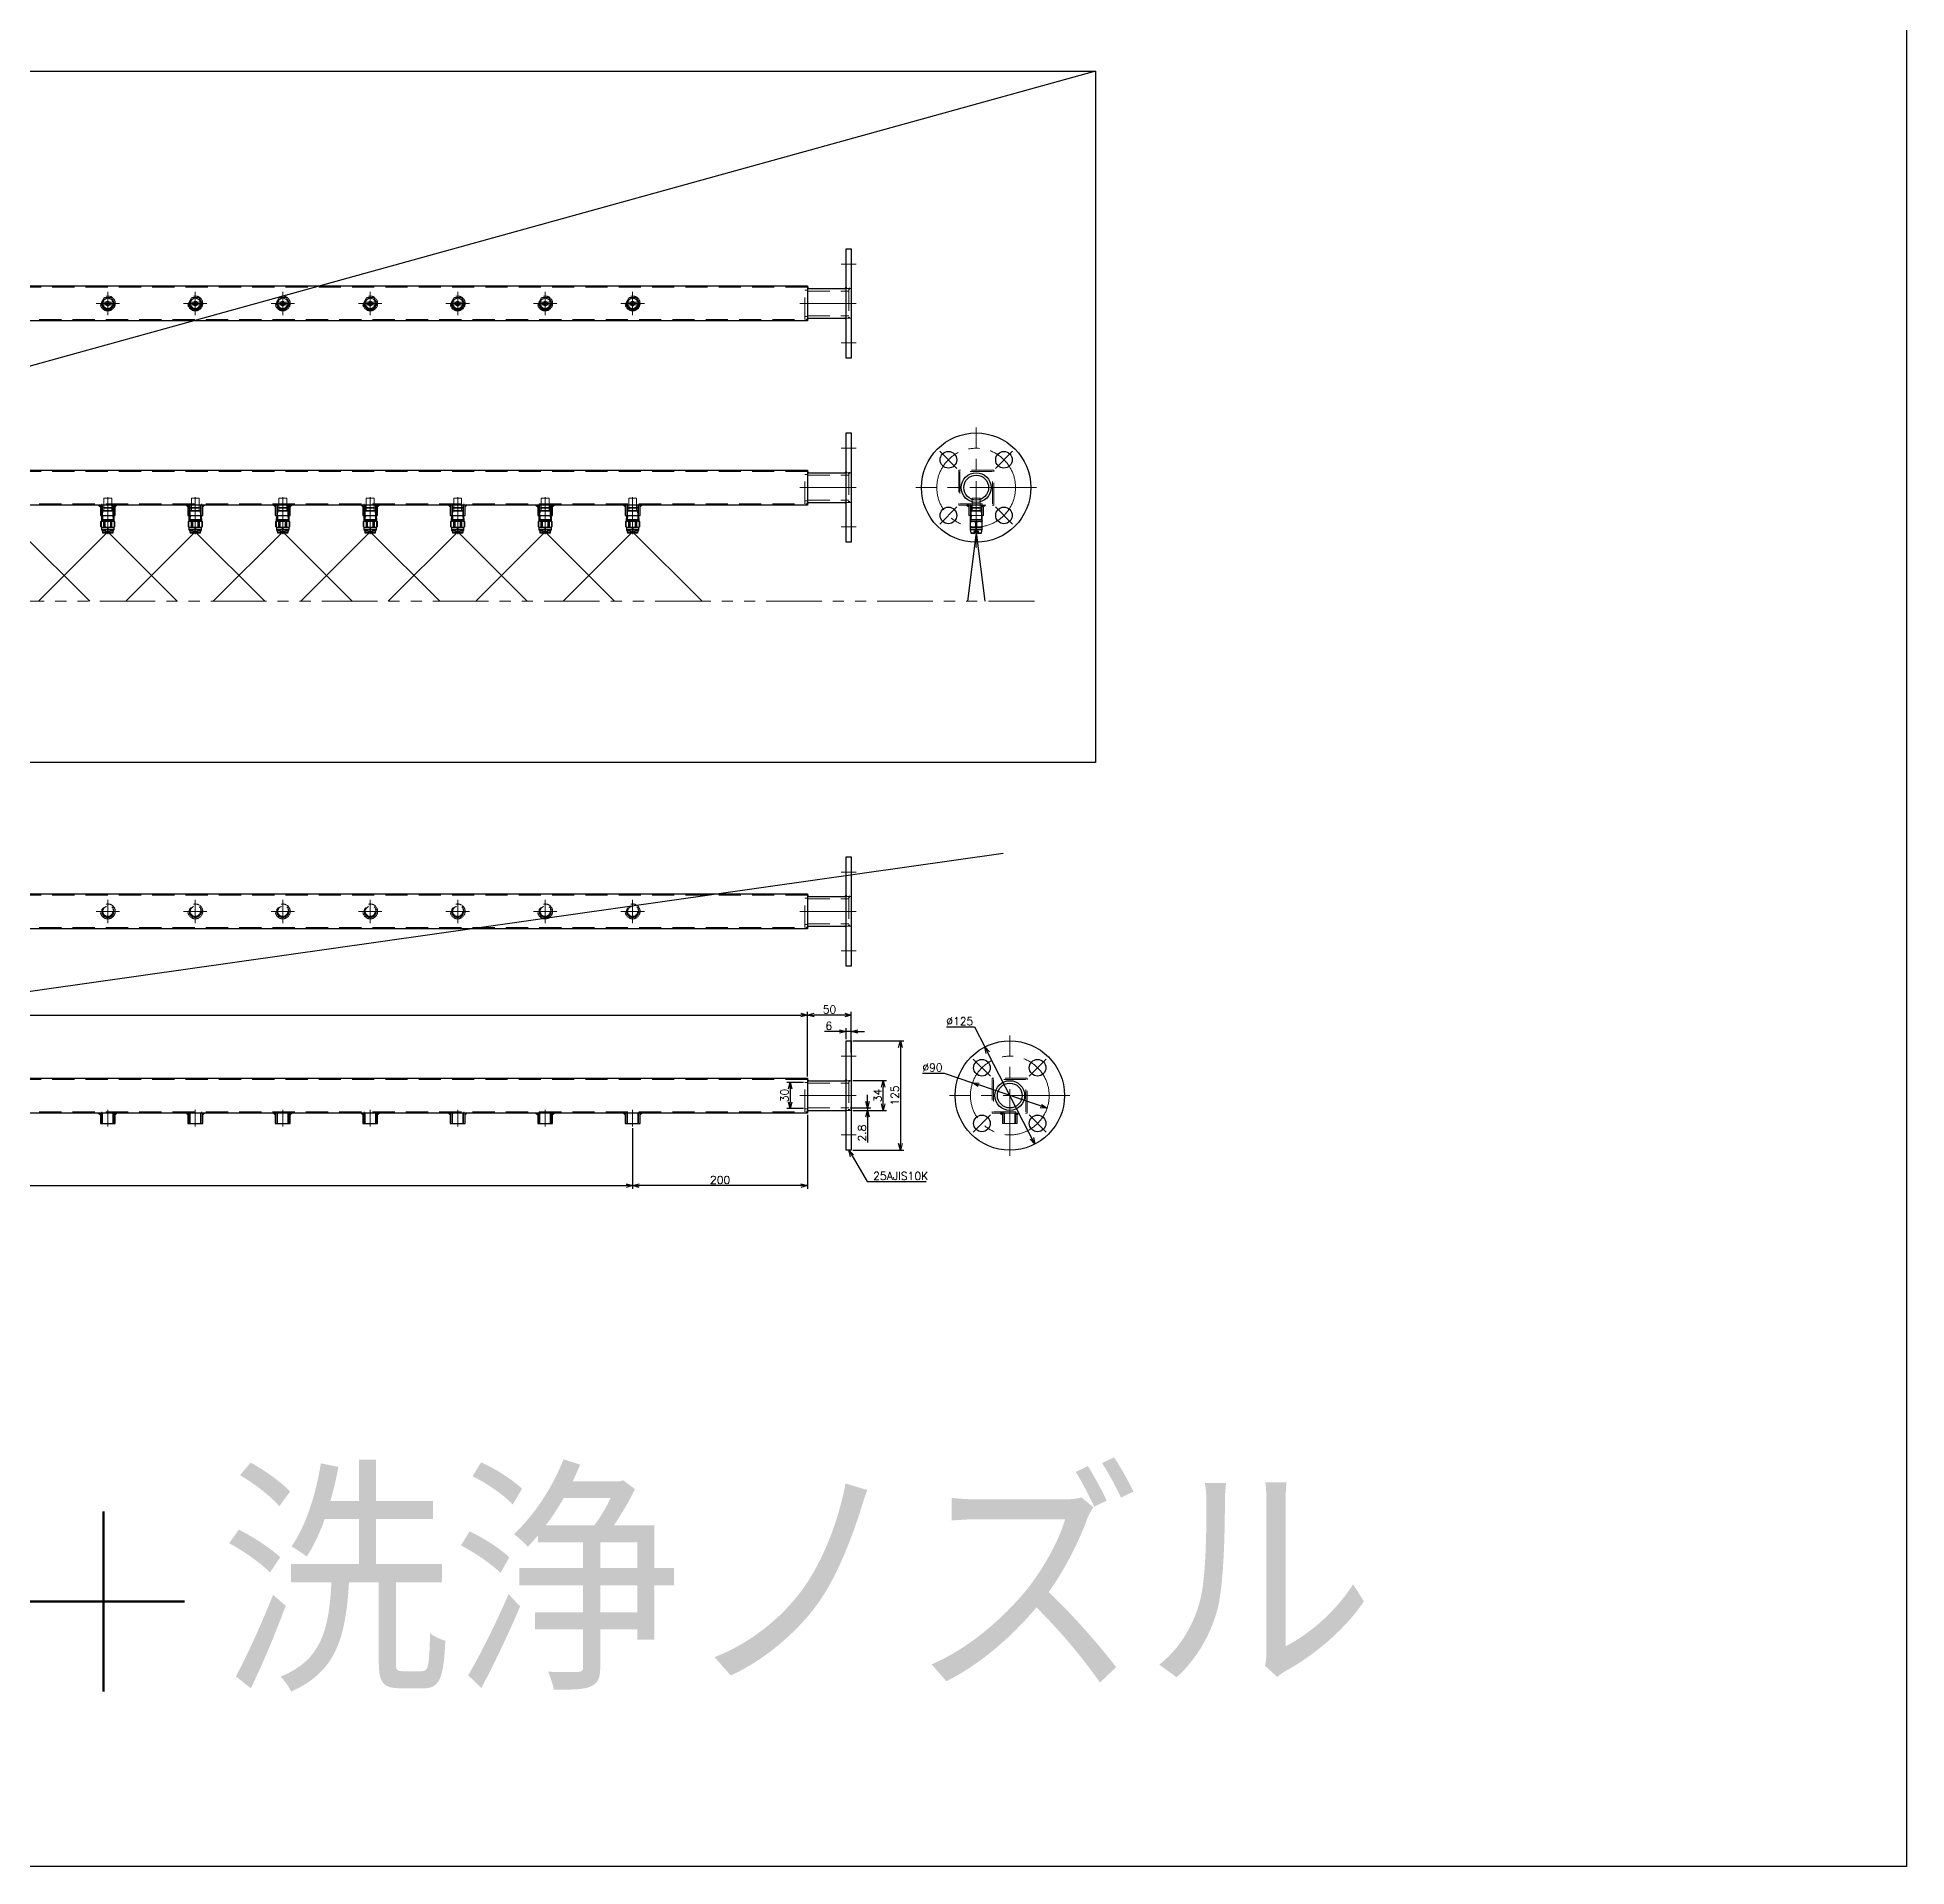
# Model space of a CAD drawing. Header units: millimetres. Extents: x -8731 to 85711, y -14522 to 31379.
# Drawn here: x 30155 to 32292, y -8237 to -6146 of the extents above; entities that cross this region are included whole.
import ezdxf
from ezdxf import colors
from ezdxf.entities.mleader import LeaderData, LeaderLine
from ezdxf.math import Vec2, Vec3

# ---------------------------------------------------------------- set-up
doc = ezdxf.new("R2010")
doc.units = ezdxf.units.MM
doc.header["$LTSCALE"] = 4
doc.header["$PDMODE"] = 99
doc.header["$PDSIZE"] = 1
for name, pattern in [('CENTER2', [28.575, 19.05, -3.175, 3.175, -3.175]), ('HIDDEN', [9.525, 6.35, -3.175]), ('PHANTOM2', [31.75, 15.875, -3.175, 3.175, -3.175, 3.175, -3.175])]:
    doc.linetypes.add(name, pattern=pattern)
for name, color, linetype, lineweight in [('04_HIDDEN', 2, 'HIDDEN', 13), ('05_CENTER', 4, 'CENTER2', 13), ('06_PHANTOM', 2, 'PHANTOM2', 13), ('08_DIM', 3, 'Continuous', 13)]:
    doc.layers.add(name, color=color, linetype=linetype, lineweight=lineweight)
doc.layers.add('10_DRAFT', color=8, linetype='Continuous', lineweight=0, plot=False)
doc.styles.add('KSS_TXT', font='txt.shx', dxfattribs={"bigfont": 'extfont2.shx'})
doc.styles.get("Standard").update_dxf_attribs({"font": 'txt.shx', "bigfont": 'extfont2.shx'})
doc.dimstyles.new('KSS_DIM', dxfattribs={"dimscale": 3, "dimtxt": 3, "dimasz": 2.5, "dimexe": 1.25, "dimexo": 0.625, "dimtad": 1, "dimdsep": 46, "dimtxsty": 'KSS_TXT', "dimblk": 'OPEN30', "dimcen": 0, "dimazin": 2, "dimtfac": 0.75, "dimtmove": 0, "dimatfit": 3, "dimldrblk": 'OPEN30', "dimfxl": 1, "dimtolj": 1, "dimarcsym": 0})
doc.dimstyles.new('KSS_DIM$3', dxfattribs={"dimscale": 3, "dimtxt": 3, "dimasz": 2.5, "dimexe": 1.25, "dimexo": 0.625, "dimtad": 1, "dimtih": 1, "dimtoh": 1, "dimdsep": 46, "dimtxsty": 'KSS_TXT', "dimblk": 'OPEN30', "dimcen": 0, "dimazin": 2, "dimtfac": 0.75, "dimtofl": 0, "dimtmove": 0, "dimatfit": 3, "dimldrblk": 'OPEN30', "dimfxl": 1, "dimtolj": 1, "dimarcsym": 0})

# ---------------------------------------------------------------- blocks, each defined once
blk = doc.blocks.new('_Open30')
at = {"color": 0, "linetype": 'ByBlock', "lineweight": -2}
for p, q in [((-1, 0.27), (0, 0)), ((0, 0), (-1, -0.27)), ((0, 0), (-1, 0))]:
    blk.add_line(p, q, dxfattribs=at)
blk = doc.blocks.new('*D1681')
at = {"layer": '08_DIM', "color": 0, "lineweight": -2, "transparency": 16777216}
for p, q in [((29035.5, -7392.4), (29035.5, -7462)), ((30835.5, -7392.4), (30835.5, -7462)), ((29043, -7458.2), (30828, -7458.2))]:
    blk.add_line(p, q, dxfattribs=at)
at = {"layer": 'Defpoints', "color": 0, "transparency": 16777216}
for p in [(29035.5, -7390.6), (30835.5, -7390.6), (30835.5, -7458.2)]:
    blk.add_point(p, dxfattribs=at)
at = {"layer": '08_DIM', "color": 0, "lineweight": -2, "transparency": 16777216, "xscale": 7.5, "yscale": 7.5, "zscale": 7.5, "rotation": 180}
blk.add_blockref('_Open30', (29035.5, -7458.2), dxfattribs=at)
at = {"layer": '08_DIM', "color": 0, "lineweight": -2, "transparency": 16777216, "xscale": 7.5, "yscale": 7.5, "zscale": 7.5}
blk.add_blockref('_Open30', (30835.5, -7458.2), dxfattribs=at)
at = {"layer": '08_DIM', "color": 0, "transparency": 16777216, "insert": (29935.5, -7451.8), "char_height": 9, "attachment_point": 5, "style": 'KSS_TXT'}
blk.add_mtext('\\A1;18x100=1800', dxfattribs=at)
blk = doc.blocks.new('*D1682')
at = {"layer": '08_DIM', "color": 0, "lineweight": -2, "transparency": 16777216}
for p, q in [((28785.5, -7333.4), (28785.5, -7259.4)), ((28793, -7263.2), (31028, -7263.2)), ((31035.5, -7333.4), (31035.5, -7259.4))]:
    blk.add_line(p, q, dxfattribs=at)
at = {"layer": 'Defpoints', "color": 0, "transparency": 16777216}
for p in [(31035.5, -7263.2), (28785.5, -7335.2), (31035.5, -7335.2)]:
    blk.add_point(p, dxfattribs=at)
at = {"layer": '08_DIM', "color": 0, "lineweight": -2, "transparency": 16777216, "xscale": 7.5, "yscale": 7.5, "zscale": 7.5, "rotation": 180}
blk.add_blockref('_Open30', (28785.5, -7263.2), dxfattribs=at)
at = {"layer": '08_DIM', "color": 0, "lineweight": -2, "transparency": 16777216, "xscale": 7.5, "yscale": 7.5, "zscale": 7.5}
blk.add_blockref('_Open30', (31035.5, -7263.2), dxfattribs=at)
at = {"layer": '08_DIM', "color": 0, "transparency": 16777216, "insert": (29910.5, -7256.8), "char_height": 9, "attachment_point": 5, "style": 'KSS_TXT'}
blk.add_mtext('\\A1;2250', dxfattribs=at)
blk = doc.blocks.new('*D3011')
at = {"layer": '08_DIM', "color": 0, "lineweight": -2, "transparency": 16777216}
for p, q in [((30835.5, -7392.4), (30835.5, -7462)), ((31035.5, -7377.1), (31035.5, -7462)), ((31028, -7458.2), (30843, -7458.2))]:
    blk.add_line(p, q, dxfattribs=at)
at = {"layer": 'Defpoints', "color": 0, "transparency": 16777216}
for p in [(30835.5, -7390.6), (31035.5, -7375.2), (30835.5, -7458.2)]:
    blk.add_point(p, dxfattribs=at)
at = {"layer": '08_DIM', "color": 0, "lineweight": -2, "transparency": 16777216, "xscale": 7.5, "yscale": 7.5, "zscale": 7.5, "rotation": 180}
blk.add_blockref('_Open30', (30835.5, -7458.2), dxfattribs=at)
at = {"layer": '08_DIM', "color": 0, "lineweight": -2, "transparency": 16777216, "xscale": 7.5, "yscale": 7.5, "zscale": 7.5}
blk.add_blockref('_Open30', (31035.5, -7458.2), dxfattribs=at)
at = {"layer": '08_DIM', "color": 0, "transparency": 16777216, "insert": (30935.5, -7451.8), "char_height": 9, "attachment_point": 5, "style": 'KSS_TXT'}
blk.add_mtext('\\A1;200', dxfattribs=at)
blk = doc.blocks.new('*D3013')
at = {"layer": '08_DIM', "color": 0, "lineweight": -2, "transparency": 16777216}
for p, q in [((31035.5, -7333.4), (31035.5, -7259.4)), ((31078, -7263.2), (31043, -7263.2)), ((31085.5, -7305.9), (31085.5, -7259.4))]:
    blk.add_line(p, q, dxfattribs=at)
at = {"layer": 'Defpoints', "color": 0, "transparency": 16777216}
for p in [(31035.5, -7263.2), (31085.5, -7307.7), (31035.5, -7335.2)]:
    blk.add_point(p, dxfattribs=at)
at = {"layer": '08_DIM', "color": 0, "lineweight": -2, "transparency": 16777216, "xscale": 7.5, "yscale": 7.5, "zscale": 7.5, "rotation": 180}
blk.add_blockref('_Open30', (31035.5, -7263.2), dxfattribs=at)
at = {"layer": '08_DIM', "color": 0, "lineweight": -2, "transparency": 16777216, "xscale": 7.5, "yscale": 7.5, "zscale": 7.5}
blk.add_blockref('_Open30', (31085.5, -7263.2), dxfattribs=at)
at = {"layer": '08_DIM', "color": 0, "transparency": 16777216, "insert": (31060.5, -7256.8), "char_height": 9, "attachment_point": 5, "style": 'KSS_TXT'}
blk.add_mtext('\\A1;50', dxfattribs=at)
blk = doc.blocks.new('*D3014')
at = {"layer": '08_DIM', "color": 0, "lineweight": -2, "transparency": 16777216}
for p, q in [((31087.4, -7292.7), (31145.5, -7292.7)), ((31141.7, -7300.2), (31141.7, -7410.2)), ((31087.4, -7417.7), (31145.5, -7417.7))]:
    blk.add_line(p, q, dxfattribs=at)
at = {"layer": 'Defpoints', "color": 0, "transparency": 16777216}
for p in [(31085.5, -7292.7), (31085.5, -7417.7), (31141.7, -7417.7)]:
    blk.add_point(p, dxfattribs=at)
at = {"layer": '08_DIM', "color": 0, "lineweight": -2, "transparency": 16777216, "xscale": 7.5, "yscale": 7.5, "zscale": 7.5}
for p, rotation in [((31141.7, -7292.7), 90), ((31141.7, -7417.7), 270)]:
    blk.add_blockref('_Open30', p, dxfattribs=dict(at, rotation=rotation))
at = {"layer": '08_DIM', "color": 0, "transparency": 16777216, "insert": (31135.3, -7355.2), "char_height": 9, "attachment_point": 5, "rotation": 90, "style": 'KSS_TXT'}
blk.add_mtext('\\A1;125', dxfattribs=at)
blk = doc.blocks.new('*D3015')
at = {"layer": '08_DIM', "color": 0, "lineweight": -2, "transparency": 16777216}
for p, q in [((31072, -7282), (31054.8, -7282)), ((31079.5, -7290.9), (31079.5, -7278.3)), ((31085.5, -7282), (31079.5, -7282)), ((31085.5, -7290.9), (31085.5, -7278.3)), ((31093, -7282), (31100.5, -7282))]:
    blk.add_line(p, q, dxfattribs=at)
at = {"layer": 'Defpoints', "color": 0, "transparency": 16777216}
for p in [(31079.5, -7282), (31079.5, -7292.7), (31085.5, -7292.7)]:
    blk.add_point(p, dxfattribs=at)
at = {"layer": '08_DIM', "color": 0, "lineweight": -2, "transparency": 16777216, "xscale": 7.5, "yscale": 7.5, "zscale": 7.5}
blk.add_blockref('_Open30', (31079.5, -7282), dxfattribs=at)
at = {"layer": '08_DIM', "color": 0, "lineweight": -2, "transparency": 16777216, "xscale": 7.5, "yscale": 7.5, "zscale": 7.5, "rotation": 180}
blk.add_blockref('_Open30', (31085.5, -7282), dxfattribs=at)
at = {"layer": '08_DIM', "color": 0, "transparency": 16777216, "insert": (31059.7, -7275.6), "char_height": 9, "attachment_point": 5, "style": 'KSS_TXT'}
blk.add_mtext('\\A1;6', dxfattribs=at)
blk = doc.blocks.new('A$C774C4102_1_1')
at = {"color": 3}
for points in [[(-8.5, -20), (-10.5, -20), (-8.5, -22), (-8.5, -22)], [(8.5, -20), (10.5, -20), (8.5, -22), (8.5, -22)]]:
    blk.add_lwpolyline(points, close=True, dxfattribs=at)
at = {"color": 0}
for centre, radius in [((0, 0), 62.5), ((-31.8, 31.8), 9.5), ((31.8, 31.8), 9.5), ((0, 0), 17), ((0, 0), 14.2), ((-31.8, -31.8), 9.5), ((31.8, -31.8), 9.5)]:
    blk.add_circle(centre, radius, dxfattribs=at)
at = {"layer": '04_HIDDEN'}
for p, q in [((-7, -18.5), (-7, -20)), ((-6.8, -20), (-6.8, -32)), ((-5.9, -20), (-5.9, -32)), ((5.9, -20), (5.9, -32)), ((6.8, -20), (6.8, -32)), ((7, -18.5), (7, -20))]:
    blk.add_line(p, q, dxfattribs=at)
for points in [[(-20, -20), (20, -20), (20, 20), (-20, 20)], [(-18.5, -18.5), (18.5, -18.5), (18.5, 18.5), (-18.5, 18.5)], [(8.5, -20), (8.5, -32), (-8.5, -32), (-8.5, -20)]]:
    blk.add_lwpolyline(points, close=True, dxfattribs=at)
at = {"layer": '05_CENTER'}
for p, q in [((0, -68.8), (0, 68.8)), ((-22, 22), (-41.7, 41.7)), ((22, 22), (41.7, 41.7)), ((68.8, 0), (-68.8, 0)), ((-22, -22), (-41.7, -41.7)), ((22, -22), (41.7, -41.7))]:
    blk.add_line(p, q, dxfattribs=at)
blk.add_circle((0, 0), 45, dxfattribs=at)
blk = doc.blocks.new('A$C67362F98_1_1')
at = {"color": 0}
for p, q in [((1100, 17), (1144, 17)), ((1100, -17), (1144, -17))]:
    blk.add_line(p, q, dxfattribs=at)
for points in [[(1150, -62.5), (1144, -62.5), (1144, 62.5), (1150, 62.5)], [(1100, -20), (-1150, -20), (-1150, 20), (1100, 20)]]:
    blk.add_lwpolyline(points, close=True, dxfattribs=at)
at = {"color": 3}
for points in [[(1100, 17), (1101.5, 17), (1101.5, 17), (1100, 18.5)], [(1144, 17), (1142.5, 17), (1142.5, 17), (1144, 18.5)], [(1147, 17), (1147, 15.5), (1147, 15.5), (1148.5, 17)], [(291.5, -20), (289.5, -20), (291.5, -22), (291.5, -22)], [(308.5, -20), (310.5, -20), (308.5, -22), (308.5, -22)], [(391.5, -20), (389.5, -20), (391.5, -22), (391.5, -22)], [(408.5, -20), (410.5, -20), (408.5, -22), (408.5, -22)], [(491.5, -20), (489.5, -20), (491.5, -22), (491.5, -22)], [(508.5, -20), (510.5, -20), (508.5, -22), (508.5, -22)], [(591.5, -20), (589.5, -20), (591.5, -22), (591.5, -22)], [(608.5, -20), (610.5, -20), (608.5, -22), (608.5, -22)], [(691.5, -20), (689.5, -20), (691.5, -22), (691.5, -22)], [(708.5, -20), (710.5, -20), (708.5, -22), (708.5, -22)], [(791.5, -20), (789.5, -20), (791.5, -22), (791.5, -22)], [(808.5, -20), (810.5, -20), (808.5, -22), (808.5, -22)], [(891.5, -20), (889.5, -20), (891.5, -22), (891.5, -22)], [(908.5, -20), (910.5, -20), (908.5, -22), (908.5, -22)], [(1100, -17), (1101.5, -17), (1101.5, -17), (1100, -18.5)], [(1144, -17), (1142.5, -17), (1142.5, -17), (1144, -18.5)], [(1147, -17), (1147, -15.5), (1147, -15.5), (1148.5, -17)]]:
    blk.add_lwpolyline(points, close=True, dxfattribs=at)
for points in [[(291.5, -20), (291.5, -32), (308.5, -32), (308.5, -20)], [(391.5, -20), (391.5, -32), (408.5, -32), (408.5, -20)], [(491.5, -20), (491.5, -32), (508.5, -32), (508.5, -20)], [(591.5, -20), (591.5, -32), (608.5, -32), (608.5, -20)], [(691.5, -20), (691.5, -32), (708.5, -32), (708.5, -20)], [(791.5, -20), (791.5, -32), (808.5, -32), (808.5, -20)], [(891.5, -20), (891.5, -32), (908.5, -32), (908.5, -20)]]:
    blk.add_lwpolyline(points, close=True)
at = {"layer": '04_HIDDEN'}
for p, q in [((1100, 18.5), (-1150, 18.5)), ((1097, -18.5), (1097, 18.5)), ((1097, 15), (1100, 15)), ((1100, 14.2), (1147, 14.2)), ((1144, 17), (1150, 17)), ((1147, 17), (1147, -17)), ((-1150, -18.5), (1100, -18.5)), ((293, -18.5), (293, -20)), ((293.2, -20), (293.2, -32)), ((294.1, -20), (294.1, -32)), ((305.9, -20), (305.9, -32)), ((306.8, -20), (306.8, -32)), ((307, -18.5), (307, -20)), ((393, -18.5), (393, -20)), ((393.2, -20), (393.2, -32)), ((394.1, -20), (394.1, -32)), ((405.9, -20), (405.9, -32)), ((406.8, -20), (406.8, -32)), ((407, -18.5), (407, -20)), ((493, -18.5), (493, -20)), ((493.2, -20), (493.2, -32)), ((494.1, -20), (494.1, -32)), ((505.9, -20), (505.9, -32)), ((506.8, -20), (506.8, -32)), ((507, -18.5), (507, -20)), ((593, -18.5), (593, -20)), ((593.2, -20), (593.2, -32)), ((594.1, -20), (594.1, -32)), ((605.9, -20), (605.9, -32)), ((606.8, -20), (606.8, -32)), ((607, -18.5), (607, -20)), ((693, -18.5), (693, -20)), ((693.2, -20), (693.2, -32)), ((694.1, -20), (694.1, -32)), ((705.9, -20), (705.9, -32)), ((706.8, -20), (706.8, -32)), ((707, -18.5), (707, -20)), ((793, -18.5), (793, -20)), ((793.2, -20), (793.2, -32)), ((794.1, -20), (794.1, -32)), ((805.9, -20), (805.9, -32)), ((806.8, -20), (806.8, -32)), ((807, -18.5), (807, -20)), ((893, -18.5), (893, -20)), ((893.2, -20), (893.2, -32)), ((894.1, -20), (894.1, -32)), ((905.9, -20), (905.9, -32)), ((906.8, -20), (906.8, -32)), ((907, -18.5), (907, -20)), ((1097, -15), (1100, -15)), ((1100, -14.2), (1147, -14.2)), ((1144, -17), (1150, -17))]:
    blk.add_line(p, q, dxfattribs=at)
at = {"layer": '05_CENTER'}
for p, q in [((1138.6, 45), (1155.4, 45)), ((1091.2, 0), (1155.5, 0)), ((300, -35.3), (300, -16.3)), ((400, -35.3), (400, -16.3)), ((500, -35.3), (500, -16.3)), ((600, -35.3), (600, -16.3)), ((700, -35.3), (700, -16.3)), ((800, -35.3), (800, -16.3)), ((900, -35.3), (900, -16.3)), ((1138.6, -45), (1155.4, -45))]:
    blk.add_line(p, q, dxfattribs=at)
blk = doc.blocks.new('A$C003B6CA5_1_1')
at = {"color": 0}
for p, q in [((1100, 17), (1144, 17)), ((1100, -17), (1144, -17))]:
    blk.add_line(p, q, dxfattribs=at)
for points in [[(1150, -62.5), (1144, -62.5), (1144, 62.5), (1150, 62.5)], [(1100, -20), (-1150, -20), (-1150, 20), (1100, 20)]]:
    blk.add_lwpolyline(points, close=True, dxfattribs=at)
at = {"color": 3}
for points in [[(1100, 17), (1101.5, 17), (1101.5, 17), (1100, 18.5)], [(1144, 17), (1142.5, 17), (1142.5, 17), (1144, 18.5)], [(1147, 17), (1147, 15.5), (1147, 15.5), (1148.5, 17)], [(1100, -17), (1101.5, -17), (1101.5, -17), (1100, -18.5)], [(1144, -17), (1142.5, -17), (1142.5, -17), (1144, -18.5)], [(1147, -17), (1147, -15.5), (1147, -15.5), (1148.5, -17)]]:
    blk.add_lwpolyline(points, close=True, dxfattribs=at)
at = {"layer": '04_HIDDEN'}
for p, q in [((1100, 18.5), (-1150, 18.5)), ((1097, -18.5), (1097, 18.5)), ((1097, 15), (1100, 15)), ((1100, 14.2), (1147, 14.2)), ((1144, 17), (1150, 17)), ((1147, 17), (1147, -17)), ((-1150, -18.5), (1100, -18.5)), ((1097, -15), (1100, -15)), ((1100, -14.2), (1147, -14.2)), ((1144, -17), (1150, -17))]:
    blk.add_line(p, q, dxfattribs=at)
for centre, radius in [((300, 0), 8.5), ((300, 0), 7), ((300, 0), 6.58), ((300, 0), 5.72), ((400, 0), 8.5), ((400, 0), 7), ((400, 0), 6.58), ((400, 0), 5.72), ((500, 0), 8.5), ((500, 0), 7), ((500, 0), 6.58), ((500, 0), 5.72), ((600, 0), 8.5), ((600, 0), 7), ((600, 0), 6.58), ((600, 0), 5.72), ((700, 0), 8.5), ((700, 0), 7), ((700, 0), 6.58), ((700, 0), 5.72), ((800, 0), 8.5), ((800, 0), 7), ((800, 0), 6.58), ((800, 0), 5.72), ((900, 0), 8.5), ((900, 0), 7), ((900, 0), 6.58), ((900, 0), 5.72)]:
    blk.add_circle(centre, radius, dxfattribs=at)
at = {"layer": '05_CENTER'}
for p, q in [((1138.6, 45), (1155.4, 45)), ((286.6, 0), (313.4, 0)), ((300, -13.4), (300, 13.4)), ((386.6, 0), (413.4, 0)), ((400, -13.4), (400, 13.4)), ((486.6, 0), (513.4, 0)), ((500, -13.4), (500, 13.4)), ((586.6, 0), (613.4, 0)), ((600, -13.4), (600, 13.4)), ((686.6, 0), (713.4, 0)), ((700, -13.4), (700, 13.4)), ((786.6, 0), (813.4, 0)), ((800, -13.4), (800, 13.4)), ((886.6, 0), (913.4, 0)), ((900, -13.4), (900, 13.4)), ((1091.2, 0), (1155.5, 0)), ((1138.6, -45), (1155.4, -45))]:
    blk.add_line(p, q, dxfattribs=at)
blk = doc.blocks.new('A$C3DF50A72_1_1')
at = {"color": 0}
for p, q in [((2.4, 4.5), (0, 4.5)), ((3.4, 4.5), (14, 4.5)), ((14, 4.5), (14, -4.5)), ((2.4, -4.5), (0, -4.5)), ((14, -4.5), (3.4, -4.5))]:
    blk.add_line(p, q, dxfattribs=at)
blk.add_lwpolyline([(2.4, 5), (3.4, 5), (3.4, -5), (2.4, -5)], close=True, dxfattribs=at)
at = {"layer": '05_CENTER', "color": 0}
blk.add_line((0, 0), (15.1, 0), dxfattribs=at)
blk = doc.blocks.new('1／4MVEP9010S303Wa_1_1')
at = {"color": 0}
for p, q in [((-20, 5.4), (-20, -5.4)), ((-19.6, 5.9), (-18.5, 6.1)), ((-19.6, 5.9), (-19.6, -5.9)), ((-16, 6.8), (-17, 6.6)), ((-13.5, 6.8), (-16, 6.8)), ((-16, 6.8), (-16, -6.8)), ((-12.9, 7.8), (-13.5, 6.8)), ((-13.5, 6.8), (-13.5, -6.8)), ((-6.9, 7.8), (-12.9, 7.8)), ((-12.9, 7.8), (-12.9, 7.7)), ((-12.9, 7.7), (-6.9, 7.7)), ((-6.9, 4.4), (-12.9, 4.4)), ((-12.9, 4.4), (-12.9, 3.3)), ((-12.9, 3.3), (-6.9, 3.3)), ((-6.5, 7), (-6.9, 7.8)), ((-6.9, 7.8), (-6.9, 7.7)), ((-6.9, 4.4), (-6.9, 3.3)), ((-6.5, 7), (-6.5, -7)), ((-4.5, 6.1), (-6.5, 7)), ((0, 6.8), (-6.5, 7)), ((-4.5, -6.9), (-4.5, 6.9)), ((0, 5.9), (-4.5, 6.1)), ((-18.5, -6.1), (-19.6, -5.9)), ((-17, -6.6), (-16, -6.8)), ((-16, -6.8), (-13.5, -6.8)), ((-13.5, -6.8), (-12.9, -7.8)), ((-6.9, -3.3), (-12.9, -3.3)), ((-12.9, -3.3), (-12.9, -4.4)), ((-12.9, -4.4), (-6.9, -4.4)), ((-6.9, -7.7), (-12.9, -7.7)), ((-12.9, -7.7), (-12.9, -7.8)), ((-12.9, -7.8), (-6.9, -7.8)), ((-6.9, -3.3), (-6.9, -4.4)), ((-6.9, -7.8), (-6.5, -7)), ((-6.9, -7.7), (-6.9, -7.8)), ((-4.5, -6.1), (-6.5, -7)), ((-6.5, -7), (0, -6.8)), ((0, -5.9), (-4.5, -6.1))]:
    blk.add_line(p, q, dxfattribs=at)
for points in [[(-19.6, 5.9), (-19.7, 5.9), (-19.7, 5.9), (-19.8, 5.8), (-19.9, 5.8), (-19.9, 5.7), (-20, 5.6), (-20, 5.5), (-20, 5.4), (-20, 5.4)], [(-18.5, 6.1), (-18.2, 6.2), (-18, 6.2), (-17.8, 6.3), (-17.5, 6.4), (-17.4, 6.4), (-17.3, 6.5), (-17.2, 6.5), (-17.1, 6.5), (-17, 6.6), (-17, 6.6), (-17, 6.6), (-17, 6.6)], [(-12.9, 4.4), (-13.1, 4.7), (-13.2, 5.1), (-13.3, 5.4), (-13.3, 5.8), (-13.3, 6.1), (-13.3, 6.5), (-13.3, 6.8), (-13.2, 7.1), (-13.1, 7.4), (-12.9, 7.7)], [(-12.9, -3.3), (-13, -2.8), (-13.1, -2.2), (-13.2, -1.7), (-13.3, -1.1), (-13.3, -0.5), (-13.3, 0.1), (-13.3, 0.6), (-13.3, 1.2), (-13.2, 1.7), (-13.1, 2.2), (-13, 2.8), (-12.9, 3.3)], [(-6.9, 7.7), (-6.8, 7.4), (-6.7, 7), (-6.6, 6.7), (-6.5, 6.3), (-6.5, 6), (-6.5, 5.6), (-6.6, 5.3), (-6.7, 5), (-6.8, 4.7), (-6.9, 4.4)], [(-6.9, 3.3), (-6.8, 2.8), (-6.7, 2.2), (-6.6, 1.7), (-6.6, 1.1), (-6.5, 0.5), (-6.5, -0.1), (-6.5, -0.6), (-6.6, -1.2), (-6.6, -1.7), (-6.7, -2.2), (-6.8, -2.8), (-6.9, -3.3)], [(-20, -5.4), (-20, -5.5), (-20, -5.6), (-19.9, -5.7), (-19.9, -5.8), (-19.8, -5.8), (-19.7, -5.9), (-19.6, -5.9), (-19.6, -5.9)], [(-17, -6.6), (-17, -6.6), (-17.1, -6.5), (-17.1, -6.5), (-17.3, -6.5), (-17.4, -6.4), (-17.6, -6.4), (-17.8, -6.3), (-18, -6.2), (-18.3, -6.2), (-18.5, -6.1)], [(-12.9, -7.7), (-13.1, -7.4), (-13.2, -7), (-13.3, -6.7), (-13.3, -6.3), (-13.3, -6), (-13.3, -5.6), (-13.3, -5.3), (-13.2, -5), (-13.1, -4.7), (-12.9, -4.4)], [(-6.9, -4.4), (-6.8, -4.7), (-6.7, -5.1), (-6.6, -5.4), (-6.5, -5.8), (-6.5, -6.1), (-6.5, -6.5), (-6.6, -6.8), (-6.7, -7.1), (-6.8, -7.4), (-6.9, -7.7)]]:
    blk.add_lwpolyline(points, dxfattribs=at)
at = {"layer": '04_HIDDEN', "color": 0}
for p, q in [((-18.5, 1.9), (-20, 1.5)), ((-19.5, 1), (-18.6, 1.9)), ((-19.5, 1), (-19.5, -1)), ((-18.6, 0.5), (-18.6, 1.9)), ((-13.5, 0.5), (-18.6, 0.5)), ((-18.5, 1.9), (-18.5, 6.1)), ((-18, 2.5), (-18.4, 2.1)), ((-18.4, 0.5), (-18.4, 2.1)), ((-13.5, 0.5), (-18.4, 0.5)), ((-17, 2.6), (-18, 2.5)), ((-18, 2.5), (-18, -2.5)), ((-18, 2.1), (-18, 2.1)), ((-18, 2.1), (-18, -2.1)), ((-17, 2.6), (-17, 6.6)), ((-20, -1.5), (-18.5, -1.9)), ((-18.6, -1.9), (-19.5, -1)), ((-13.5, -0.5), (-18.6, -0.5)), ((-18.6, -1.9), (-18.6, -0.5)), ((-18.5, -6.1), (-18.5, -1.9)), ((-18.4, -0.5), (-13.5, -0.5)), ((-18.4, -2.1), (-18.4, -0.5)), ((-18.4, -2.1), (-18, -2.5)), ((-18, -2.1), (-18, -2.1)), ((-18, -2.5), (-17, -2.6)), ((-17, -6.6), (-17, -2.6))]:
    blk.add_line(p, q, dxfattribs=at)
for points in [[(-18.6, 1.9), (-18.5, 2), (-18.5, 2), (-18.4, 2.1), (-18.4, 2.1), (-18.4, 2.1)], [(-18.4, 0.5), (-18.4, 0.5), (-18.4, 0.5), (-18.4, 0.5), (-18.5, 0.5), (-18.6, 0.5), (-18.6, 0.5)], [(-18, 2.1), (-18.2, 2), (-18.4, 1.9), (-18.5, 1.9)], [(-17, 2.6), (-17, 2.6), (-17, 2.6), (-17.1, 2.5), (-17.2, 2.5), (-17.3, 2.4), (-17.5, 2.3), (-17.6, 2.2), (-17.8, 2.1), (-18, 2.1)], [(-18.6, -0.5), (-18.5, -0.5), (-18.5, -0.5), (-18.4, -0.5), (-18.4, -0.5), (-18.4, -0.5)], [(-18.4, -2.1), (-18.4, -2.1), (-18.4, -2.1), (-18.4, -2.1), (-18.5, -2), (-18.5, -2), (-18.6, -1.9)], [(-18.5, -1.9), (-18.4, -1.9), (-18.2, -2), (-18.1, -2), (-18, -2.1)], [(-18, -2.1), (-17.7, -2.2), (-17.5, -2.3), (-17.3, -2.4), (-17.3, -2.4), (-17.2, -2.5), (-17.1, -2.5), (-17, -2.6), (-17, -2.6), (-17, -2.6)]]:
    blk.add_lwpolyline(points, dxfattribs=at)
at = {"layer": '05_CENTER', "color": 0}
blk.add_line((-21.3, 0), (6, 0), dxfattribs=at)
at = {"layer": '10_DRAFT'}
for p, q in [((0, 6.8), (0, -6.8)), ((5, 6.6), (0, 6.8)), ((5.7, 5.7), (0, 5.9)), ((6, 5.4), (5, 6.6)), ((5, 6.6), (5, -6.6)), ((6, 5.4), (6, -5.4)), ((6, 5.4), (6, -5.4)), ((5.7, -5.7), (0, -5.9)), ((0, -6.8), (5, -6.6)), ((5, -6.6), (6, -5.4))]:
    blk.add_line(p, q, dxfattribs=at)
blk.add_blockref('A$C3DF50A72_1_1', (6, 0), dxfattribs=at)
blk = doc.blocks.new('1／4MVEP9010S303Wc_1_1')
at = {"color": 0}
for p, q in [((-4.4, 6.4), (-7.7, 0.6)), ((-1.5, 1.5), (-6.1, 1.5)), ((3.3, 7), (-3.3, 7)), ((-1.9, 0.2), (1.9, 0.2)), ((6.1, 1.5), (1.5, 1.5)), ((7.7, 0.6), (4.4, 6.4)), ((-7.7, -0.6), (-4.4, -6.4)), ((-6.1, -1.5), (-1.5, -1.5)), ((-3.3, -7), (3.3, -7)), ((-1.9, -0.2), (1.9, -0.2)), ((1.5, -1.5), (6.1, -1.5)), ((4.4, -6.4), (7.7, -0.6))]:
    blk.add_line(p, q, dxfattribs=at)
for points in [[(-6.1, -1.5), (-6.2, -1.5), (-6.2, -1.5), (-6.2, -1.4), (-6.3, -1.3), (-6.4, -1.2), (-6.4, -1), (-6.5, -0.9), (-6.5, -0.8), (-6.5, -0.6), (-6.5, -0.5), (-6.6, -0.3), (-6.6, 0), (-6.6, 0.2), (-6.5, 0.4), (-6.5, 0.6), (-6.5, 0.9), (-6.4, 1), (-6.4, 1.2), (-6.3, 1.3), (-6.2, 1.4), (-6.2, 1.5), (-6.2, 1.5), (-6.1, 1.5)], [(-2.1, 1.4), (-2.1, 1.3), (-2.2, 1.3), (-2.3, 1.1), (-2.3, 1), (-2.4, 0.9), (-2.5, 0.7), (-2.5, 0.5), (-2.6, 0.3), (-2.6, 0.1), (-2.6, -0.1), (-2.6, -0.3), (-2.5, -0.5), (-2.5, -0.7), (-2.4, -0.9), (-2.3, -1.1), (-2.2, -1.2), (-2.1, -1.3), (-2.1, -1.4)], [(-1.9, 1.5), (-1.9, 1.5), (-2, 1.5), (-2, 1.5), (-2.1, 1.4)], [(-1.9, -0.2), (-2, -0.2), (-2, -0.1), (-2.1, -0.1), (-2.1, 0), (-2.1, 0), (-2.1, 0.1), (-2.1, 0.1), (-2, 0.1), (-2, 0.2), (-1.9, 0.2)], [(2.1, 1.4), (2, 1.5), (2, 1.5), (1.9, 1.5), (1.9, 1.5)], [(1.9, 0.2), (2, 0.2), (2, 0.1), (2.1, 0.1), (2.1, 0), (2.1, 0), (2.1, -0.1), (2.1, -0.1), (2, -0.1), (2, -0.2), (1.9, -0.2)], [(2.1, -1.4), (2.1, -1.3), (2.2, -1.3), (2.3, -1.1), (2.3, -1), (2.4, -0.9), (2.5, -0.7), (2.5, -0.5), (2.6, -0.3), (2.6, -0.1), (2.6, 0.1), (2.6, 0.3), (2.5, 0.5), (2.5, 0.7), (2.4, 0.9), (2.3, 1.1), (2.2, 1.2), (2.1, 1.3), (2.1, 1.4)], [(6.1, 1.5), (6.2, 1.5), (6.2, 1.5), (6.2, 1.4), (6.3, 1.3), (6.4, 1.2), (6.4, 1), (6.5, 0.9), (6.5, 0.8), (6.5, 0.6), (6.5, 0.5), (6.6, 0.3), (6.6, 0), (6.6, -0.2), (6.5, -0.4), (6.5, -0.6), (6.5, -0.9), (6.4, -1), (6.4, -1.2), (6.3, -1.3), (6.2, -1.4), (6.2, -1.5), (6.2, -1.5), (6.1, -1.5)], [(-2.1, -1.4), (-2, -1.5), (-2, -1.5), (-1.9, -1.5), (-1.9, -1.5)], [(1.9, -1.5), (1.9, -1.5), (2, -1.5), (2, -1.5), (2.1, -1.4)]]:
    blk.add_lwpolyline(points, dxfattribs=at)
blk.add_circle((0, 0), 6.75, dxfattribs=at)
for radius, start, end in [(7.75, 175.4146, 184.5854), (6.12, 14.1934, 165.8066), (7.75, 115.4146, 124.5854), (2.15, 44.2407, 135.7593), (1, 11.537, 168.463), (0.5, 156.4218, 203.5782), (0.5, 336.4218, 23.5782), (7.75, 55.4146, 64.5854), (7.75, 355.4146, 4.5854), (6.12, 194.1934, 345.8066), (5.63, 195.4656, 344.5344), (7.75, 235.4146, 244.5854), (2.5, 214.1405, 325.8595), (2.15, 224.2407, 315.7593), (1, 191.537, 348.463), (7.75, 295.4146, 304.5854)]:
    blk.add_arc((0, 0), radius, start, end, dxfattribs=at)
at = {"layer": '04_HIDDEN', "color": 0}
blk.add_arc((0, 0), 2.5, 34.1405, 145.8595, dxfattribs=at)
at = {"layer": '05_CENTER', "color": 0}
for p, q in [((-8.7, 0), (8.7, 0)), ((0, -8.7), (0, 8.7))]:
    blk.add_line(p, q, dxfattribs=at)
blk = doc.blocks.new('*D3082')
at = {"layer": '08_DIM', "color": 0, "lineweight": -2, "transparency": 16777216}
for p, q in [((31167, -7329.6), (31191.7, -7329.6)), ((31191.7, -7329.6), (31224.1, -7340.7)), ((31309.3, -7369.8), (31231.2, -7343.1))]:
    blk.add_line(p, q, dxfattribs=at)
at = {"layer": 'Defpoints', "color": 0, "transparency": 16777216}
for p in [(31224.1, -7340.7), (31309.3, -7369.8)]:
    blk.add_point(p, dxfattribs=at)
at = {"layer": '08_DIM', "color": 0, "lineweight": -2, "transparency": 16777216, "xscale": 7.5, "yscale": 7.5, "zscale": 7.5}
for p, rotation in [((31224.1, -7340.7), 161.1076560782383), ((31309.3, -7369.8), 341.1076560782383)]:
    blk.add_blockref('_Open30', p, dxfattribs=dict(at, rotation=rotation))
at = {"layer": '08_DIM', "color": 0, "transparency": 16777216, "insert": (31178.4, -7323.2), "char_height": 9, "attachment_point": 5, "style": 'KSS_TXT'}
blk.add_mtext('\\A1;%%C90', dxfattribs=at)
blk = doc.blocks.new('*D3083')
at = {"layer": '08_DIM', "color": 0, "lineweight": -2, "transparency": 16777216}
for p, q in [((31194.5, -7276.7), (31226.4, -7276.7)), ((31226.4, -7276.7), (31238.2, -7299.6)), ((31295.3, -7410.8), (31241.6, -7306.3))]:
    blk.add_line(p, q, dxfattribs=at)
at = {"layer": 'Defpoints', "color": 0, "transparency": 16777216}
for p in [(31238.2, -7299.6), (31295.3, -7410.8)]:
    blk.add_point(p, dxfattribs=at)
at = {"layer": '08_DIM', "color": 0, "lineweight": -2, "transparency": 16777216, "xscale": 7.5, "yscale": 7.5, "zscale": 7.5}
for p, rotation in [((31238.2, -7299.6), 117.1676989203845), ((31295.3, -7410.8), 297.1676989203845)]:
    blk.add_blockref('_Open30', p, dxfattribs=dict(at, rotation=rotation))
at = {"layer": '08_DIM', "color": 0, "transparency": 16777216, "insert": (31209.5, -7270.3), "char_height": 9, "attachment_point": 5, "style": 'KSS_TXT'}
blk.add_mtext('\\A1;%%C125', dxfattribs=at)
blk = doc.blocks.new('*D3084')
at = {"layer": '08_DIM', "color": 0, "lineweight": -2, "transparency": 16777216}
for p, q in [((31030.7, -7340.2), (31011.9, -7340.2)), ((31015.6, -7347.7), (31015.6, -7362.7)), ((31030.7, -7370.2), (31011.9, -7370.2))]:
    blk.add_line(p, q, dxfattribs=at)
at = {"layer": 'Defpoints', "color": 0, "transparency": 16777216}
for p in [(31032.5, -7340.2), (31015.6, -7370.2), (31032.5, -7370.2)]:
    blk.add_point(p, dxfattribs=at)
at = {"layer": '08_DIM', "color": 0, "lineweight": -2, "transparency": 16777216, "xscale": 7.5, "yscale": 7.5, "zscale": 7.5}
for p, rotation in [((31015.6, -7340.2), 90), ((31015.6, -7370.2), 270)]:
    blk.add_blockref('_Open30', p, dxfattribs=dict(at, rotation=rotation))
at = {"layer": '08_DIM', "color": 0, "transparency": 16777216, "insert": (31009.2, -7355.2), "char_height": 9, "attachment_point": 5, "rotation": 90, "style": 'KSS_TXT'}
blk.add_mtext('\\A1;30', dxfattribs=at)
blk = doc.blocks.new('*D3085')
at = {"layer": '08_DIM', "color": 0, "lineweight": -2, "transparency": 16777216}
for p, q in [((31087.4, -7338.2), (31125.7, -7338.2)), ((31121.9, -7364.7), (31121.9, -7345.7)), ((31087.4, -7372.2), (31125.7, -7372.2))]:
    blk.add_line(p, q, dxfattribs=at)
at = {"layer": 'Defpoints', "color": 0, "transparency": 16777216}
for p in [(31085.5, -7338.2), (31121.9, -7338.2), (31085.5, -7372.2)]:
    blk.add_point(p, dxfattribs=at)
at = {"layer": '08_DIM', "color": 0, "lineweight": -2, "transparency": 16777216, "xscale": 7.5, "yscale": 7.5, "zscale": 7.5}
for p, rotation in [((31121.9, -7338.2), 90), ((31121.9, -7372.2), 270)]:
    blk.add_blockref('_Open30', p, dxfattribs=dict(at, rotation=rotation))
at = {"layer": '08_DIM', "color": 0, "transparency": 16777216, "insert": (31115.6, -7355.2), "char_height": 9, "attachment_point": 5, "rotation": 90, "style": 'KSS_TXT'}
blk.add_mtext('\\A1;34', dxfattribs=at)
blk = doc.blocks.new('*D3086')
at = {"layer": '08_DIM', "color": 0, "lineweight": -2, "transparency": 16777216}
for p, q in [((31084.4, -7369.4), (31107.9, -7369.4)), ((31087.4, -7372.2), (31107.9, -7372.2)), ((31104.1, -7361.9), (31104.1, -7354.4)), ((31104.1, -7369.4), (31104.1, -7372.2)), ((31104.1, -7379.7), (31104.1, -7409))]:
    blk.add_line(p, q, dxfattribs=at)
at = {"layer": 'Defpoints', "color": 0, "transparency": 16777216}
for p in [(31082.5, -7369.4), (31085.5, -7372.2), (31104.1, -7372.2)]:
    blk.add_point(p, dxfattribs=at)
at = {"layer": '08_DIM', "color": 0, "lineweight": -2, "transparency": 16777216, "xscale": 7.5, "yscale": 7.5, "zscale": 7.5}
for p, rotation in [((31104.1, -7369.4), 270), ((31104.1, -7372.2), 90)]:
    blk.add_blockref('_Open30', p, dxfattribs=dict(at, rotation=rotation))
at = {"layer": '08_DIM', "color": 0, "transparency": 16777216, "insert": (31097.8, -7398.1), "char_height": 9, "attachment_point": 5, "rotation": 90, "style": 'KSS_TXT'}
blk.add_mtext('\\A1;2.8', dxfattribs=at)
blk = doc.blocks.new('1／4MVEP9010S303Wb_1_1')
at = {"color": 0}
for p, q in [((-20, 5.6), (-20, 1.5)), ((-20, 1.5), (-18.5, 1.5)), ((-16, 6.8), (-19.6, 6.1)), ((-19.6, 6.1), (-19.6, 1.5)), ((-19, 1.5), (-19.5, 1)), ((-19.5, 1), (-19.5, 0.2)), ((-18.6, 0.2), (-19.5, 0.2)), ((-18, 1.4), (-18, 1.4)), ((-18, 1.4), (-18, -1.4)), ((-13.5, 6.8), (-16, 6.8)), ((-16, 6.8), (-16, -6.8)), ((-13.3, 7), (-13.5, 6.8)), ((-13.5, 6.8), (-13.5, -6.8)), ((-6.5, 7), (-13.3, 7)), ((-12.9, 7), (-12.9, 6.4)), ((-12.9, 6.4), (-6.9, 6.4)), ((-6.9, 0.6), (-12.9, 0.6)), ((-12.9, 0.6), (-12.9, -0.6)), ((-6.9, 7), (-6.9, 6.4)), ((-6.9, 0.6), (-6.9, -0.6)), ((0, 6.8), (-6.5, 7)), ((-6.5, 7), (-6.5, 7)), ((-6.5, 7), (-6.5, -7)), ((-4.5, 6.1), (-6.5, 7)), ((-4.5, 6.9), (-4.5, -6.9)), ((0, 5.9), (-4.5, 6.1)), ((-18.5, -1.5), (-20, -1.5)), ((-20, -1.5), (-20, -5.6)), ((-19.6, -1.5), (-19.6, -6.1)), ((-19.6, -6.1), (-16, -6.8)), ((-19.5, -0.2), (-18.6, -0.2)), ((-19.5, -0.2), (-19.5, -1)), ((-19.5, -1), (-19, -1.5)), ((-16, -6.8), (-13.5, -6.8)), ((-13.5, -6.8), (-13.3, -7)), ((-13.3, -7), (-6.5, -7)), ((-12.9, -0.6), (-6.9, -0.6)), ((-6.9, -6.4), (-12.9, -6.4)), ((-12.9, -6.4), (-12.9, -7)), ((-6.9, -6.4), (-6.9, -7)), ((-4.5, -6.1), (-6.5, -7)), ((-6.5, -7), (0, -6.8)), ((-6.5, -7), (-6.5, -7)), ((0, -5.9), (-4.5, -6.1))]:
    blk.add_line(p, q, dxfattribs=at)
for points in [[(-18.6, -0.2), (-18.5, -0.2), (-18.5, -0.1), (-18.4, -0.1), (-18.4, 0), (-18.4, 0), (-18.4, 0.1), (-18.4, 0.1), (-18.5, 0.1), (-18.5, 0.2), (-18.6, 0.2)], [(-18.5, -1.5), (-18.3, -1.5), (-18.1, -1.5), (-18, -1.4), (-17.8, -1.3), (-17.5, -1.2), (-17.4, -1), (-17.3, -0.9), (-17.2, -0.8), (-17.1, -0.6), (-17.1, -0.5), (-17, -0.3), (-17, 0), (-17, 0.2), (-17.1, 0.4), (-17.1, 0.6), (-17.3, 0.9), (-17.4, 1), (-17.6, 1.2), (-17.8, 1.3), (-18, 1.4), (-18.1, 1.5), (-18.3, 1.5), (-18.5, 1.5)], [(-12.9, 0.6), (-13.1, 1.2), (-13.2, 1.8), (-13.3, 2.4), (-13.3, 3), (-13.3, 3.6), (-13.3, 4.2), (-13.3, 4.8), (-13.2, 5.3), (-13.1, 5.8), (-12.9, 6.4)], [(-6.9, 6.4), (-6.8, 5.8), (-6.7, 5.2), (-6.6, 4.6), (-6.5, 4), (-6.5, 3.4), (-6.5, 2.8), (-6.6, 2.2), (-6.7, 1.7), (-6.8, 1.2), (-6.9, 0.6)], [(-12.9, -6.4), (-13.1, -5.8), (-13.2, -5.2), (-13.3, -4.6), (-13.3, -4), (-13.3, -3.4), (-13.3, -2.8), (-13.3, -2.2), (-13.2, -1.7), (-13.1, -1.2), (-12.9, -0.6)], [(-6.9, -0.6), (-6.8, -1.2), (-6.7, -1.8), (-6.6, -2.4), (-6.5, -3), (-6.5, -3.6), (-6.5, -4.2), (-6.6, -4.8), (-6.7, -5.3), (-6.8, -5.8), (-6.9, -6.4)]]:
    blk.add_lwpolyline(points, dxfattribs=at)
for centre, start, end in [((-19.5, 5.6), 100, 180), ((-19.5, -5.6), 180, 260)]:
    blk.add_arc(centre, 0.5, start, end, dxfattribs=at)
at = {"layer": '04_HIDDEN', "color": 0}
for p, q in [((-18, 2.5), (-20, 2.1)), ((-18, 2.5), (-19, 1.5)), ((-13.5, 0.2), (-18.6, 0.2)), ((-18, 2.5), (-18, 1.4)), ((-20, -2.1), (-18, -2.5)), ((-19, -1.5), (-18, -2.5)), ((-13.5, -0.2), (-18.6, -0.2)), ((-18, -1.4), (-18, -2.5))]:
    blk.add_line(p, q, dxfattribs=at)
at = {"layer": '05_CENTER', "color": 0}
blk.add_line((-21.3, 0), (6, 0), dxfattribs=at)
at = {"layer": '10_DRAFT'}
for p, q in [((0, 6.8), (0, -6.8)), ((5, 6.6), (0, 6.8)), ((5.7, 5.7), (0, 5.9)), ((6, 5.4), (5, 6.6)), ((5, 6.6), (5, -6.6)), ((6, 5.4), (6, -5.4)), ((6, 5.4), (6, -5.4)), ((5.7, -5.7), (0, -5.9)), ((0, -6.8), (5, -6.6)), ((5, -6.6), (6, -5.4))]:
    blk.add_line(p, q, dxfattribs=at)
blk.add_blockref('A$C3DF50A72_1_1', (6, 0), dxfattribs=at)

msp = doc.modelspace()

# ---------------------------------------------------------------- linework, layer by layer
at = {"color": 3}
for p, q in [((31364.7799, -6184.09454), (28508.52485, -6974.64759)), ((31259.11901, -7078.36746), (28577.72821, -7459.38134))]:
    msp.add_line(p, q, dxfattribs=at)
at = {"color": 4}
for p, q in [((30214.94393, -6790.23005), (30135.53393, -6710.82005)), ((30156.12393, -6790.23005), (30235.53393, -6710.82005)), ((30314.94393, -6790.23005), (30235.53393, -6710.82005)), ((30256.12393, -6790.23005), (30335.53393, -6710.82005)), ((30414.94393, -6790.23005), (30335.53393, -6710.82005)), ((30356.12393, -6790.23005), (30435.53393, -6710.82005)), ((30514.94393, -6790.23005), (30435.53393, -6710.82005)), ((30456.12393, -6790.23005), (30535.53393, -6710.82005)), ((30614.94393, -6790.23005), (30535.53393, -6710.82005)), ((30556.12393, -6790.23005), (30635.53393, -6710.82005)), ((30714.94393, -6790.23005), (30635.53393, -6710.82005)), ((30656.12393, -6790.23005), (30735.53393, -6710.82005)), ((30814.94393, -6790.23005), (30735.53393, -6710.82005)), ((30756.12393, -6790.23005), (30835.53393, -6710.82005)), ((30914.94393, -6790.23005), (30835.53393, -6710.82005)), ((31228.28909, -6711.72005), (31218.28909, -6790.23005)), ((31228.28909, -6711.72005), (31238.28909, -6790.23005))]:
    msp.add_line(p, q, dxfattribs=at)
for points in [[(27349.34546, -526.72425), (32292.00416, -526.72425), (32292.00416, -8236.71705), (27349.34546, -8236.71705)], [(28508.52485, -6184.09454), (31364.7799, -6184.09454), (31364.7799, -6974.64759), (28508.52485, -6974.64759)]]:
    msp.add_lwpolyline(points, close=True)
at = {"layer": '06_PHANTOM'}
msp.add_line((28575.28, -6790.23005), (31294.98038, -6790.23005), dxfattribs=at)

# ---------------------------------------------------------------- block references
for name, p in [('A$C003B6CA5_1_1', (29935.53393, -6449.70957)), ('A$C67362F98_1_1', (29935.53393, -6660.23005)), ('A$C774C4102_1_1', (31228.28909, -6660.23005)), ('A$C003B6CA5_1_1', (29935.53393, -7144.7203)), ('A$C774C4102_1_1', (31266.72097, -7355.24078)), ('A$C67362F98_1_1', (29935.53393, -7355.24078))]:
    msp.add_blockref(name, p)
at = {"color": 4, "xscale": -1, "rotation": 270}
for p in [(30235.53393, -6692.23005), (30335.53393, -6692.23005), (30435.53393, -6692.23005), (30535.53393, -6692.23005), (30635.53393, -6692.23005), (30735.53393, -6692.23005), (30835.53393, -6692.23005)]:
    msp.add_blockref('1／4MVEP9010S303Wa_1_1', p, dxfattribs=at)
at = {"color": 4, "rotation": 90}
msp.add_blockref('1／4MVEP9010S303Wb_1_1', (31228.28909, -6692.23005), dxfattribs=at)
at = {"layer": '04_HIDDEN', "color": 4}
for p in [(30235.53393, -6449.88272), (30335.53393, -6449.88272), (30435.53393, -6449.88272), (30535.53393, -6449.88272), (30635.53393, -6449.88272), (30735.53393, -6449.88272), (30835.53393, -6449.88272)]:
    msp.add_blockref('1／4MVEP9010S303Wc_1_1', p, dxfattribs=at)

# ---------------------------------------------------------------- texts
at = {"layer": '08_DIM', "style": 'KSS_TXT'}
msp.add_text('洗浄フード上・排水+洗浄ノズル', height=240, dxfattribs=at).set_placement((27720.81191, -8036.35738))

# ---------------------------------------------------------------- dimensions: what is measured, and where the dimension line sits
at = {"layer": '08_DIM'}
for base, p1, p2, picture, middle in [((31035.53393, -7263.18956), (28785.53393, -7335.24078), (31035.53393, -7335.24078), '*D1682', (29910.53393, -7256.80831)), ((31035.53393, -7263.18956), (31085.53393, -7307.74078), (31035.53393, -7335.24078), '*D3013', (31060.53393, -7256.80831)), ((31079.53393, -7282.00781), (31085.53393, -7292.74078), (31079.53393, -7292.74078), '*D3015', (31059.65893, -7275.63281)), ((30835.53393, -7458.20014), (31035.53393, -7375.24078), (30835.53393, -7390.56163), '*D3011', (30935.53393, -7451.82514))]:
    dim = msp.add_linear_dim(base=base, p1=p1, p2=p2, dimstyle='KSS_DIM', override={"dimscale": 3}, dxfattribs=at)
    dim.commit()
    dim.dimension.update_dxf_attribs({"geometry": picture, "text_midpoint": middle})
for p1, p2, picture, middle in [((31295.25825, -7410.8454), (31238.18369, -7299.63616), '*D3083', (31209.52082, -7276.6676)), ((31309.29676, -7369.81137), (31224.14518, -7340.67018), '*D3082', (31178.42225, -7329.57916))]:
    dim = msp.add_diameter_dim_2p(p1=p1, p2=p2, dimstyle='KSS_DIM$3', override={"dimscale": 3, "dimpost": '%%C<>', "dimtix": 1, "dimatfit": 2}, dxfattribs=at)
    dim.commit()
    dim.dimension.update_dxf_attribs({"geometry": picture, "text_midpoint": middle, "dimtype": 163})
for base, p1, p2, picture, middle in [((31141.71064, -7417.74078), (31085.53393, -7292.74078), (31085.53393, -7417.74078), '*D3014', (31135.32939, -7355.24078)), ((31015.60337, -7370.24078), (31032.53394, -7340.24078), (31032.53393, -7370.24078), '*D3084', (31009.22837, -7355.24078)), ((31121.93759, -7338.24078), (31085.53393, -7372.24078), (31085.53393, -7338.24078), '*D3085', (31115.56259, -7355.24078)), ((31104.13852, -7372.24078), (31082.53393, -7369.44078), (31085.53393, -7372.24078), '*D3086', (31097.76352, -7398.11578))]:
    dim = msp.add_linear_dim(base=base, p1=p1, p2=p2, angle=90, dimstyle='KSS_DIM', override={"dimscale": 3}, dxfattribs=at)
    dim.commit()
    dim.dimension.update_dxf_attribs({"geometry": picture, "text_midpoint": middle})
dim = msp.add_linear_dim(base=(30835.53393, -7458.20014), p1=(29035.53393, -7390.56163), p2=(30835.53393, -7390.56163), text='18x100=<>', dimstyle='KSS_DIM', override={"dimscale": 3}, dxfattribs=at)
dim.commit()
dim.dimension.update_dxf_attribs({"geometry": '*D1681', "text_midpoint": (29935.53393, -7451.82514)})

# ---------------------------------------------------------------- leaders
ml = msp.add_multileader_mtext('Standard', dxfattribs=at)
ml.set_content('25AJIS10K', color=256)
ml.set_leader_properties()
ml.set_arrow_properties(name='OPEN30')
ml.build(insert=Vec2(0, 0))
ml.multileader.update_dxf_attribs({"text_left_attachment_type": 6, "text_right_attachment_type": 6, "dogleg_length": 0.36, "arrow_head_size": 7.5, "scale": 3})
ctx = ml.context
ctx.base_point, ctx.scale, ctx.char_height, ctx.arrow_head_size, ctx.landing_gap_size, ctx.plane_origin = Vec3(31104.55773, -7453.42726), 3, 9, 7.5, 6, Vec3(31082.53393, -7402.74078)
ctx.left_attachment, ctx.right_attachment = 6, 6
notes = []
notes.append((ctx, [(0, (1, 1, 0), (31103.47773, -7453.42726), (1, 0), 1.08, [(0, [(31082.53393, -7417.74078)], 0, [])])]))
ctx.mtext.insert, ctx.mtext.flow_direction = Vec3(31110.55773, -7442.62726), 5
for ctx, leaders in notes:
    for number, flags, end, landing, length, lines in leaders:
        leader = LeaderData()
        leader.index, (leader.has_last_leader_line, leader.has_dogleg_vector, leader.attachment_direction) = number, flags
        leader.last_leader_point, leader.dogleg_vector, leader.dogleg_length = Vec3(end), Vec3(landing), length
        for number, points, colour, breaks in lines:
            line = LeaderLine()
            line.index, line.vertices, line.color, line.breaks = number, Vec3.list(points), colors.encode_raw_color(colour), breaks
            leader.lines.append(line)
        ctx.leaders.append(leader)

doc.saveas('drawing.dxf')
